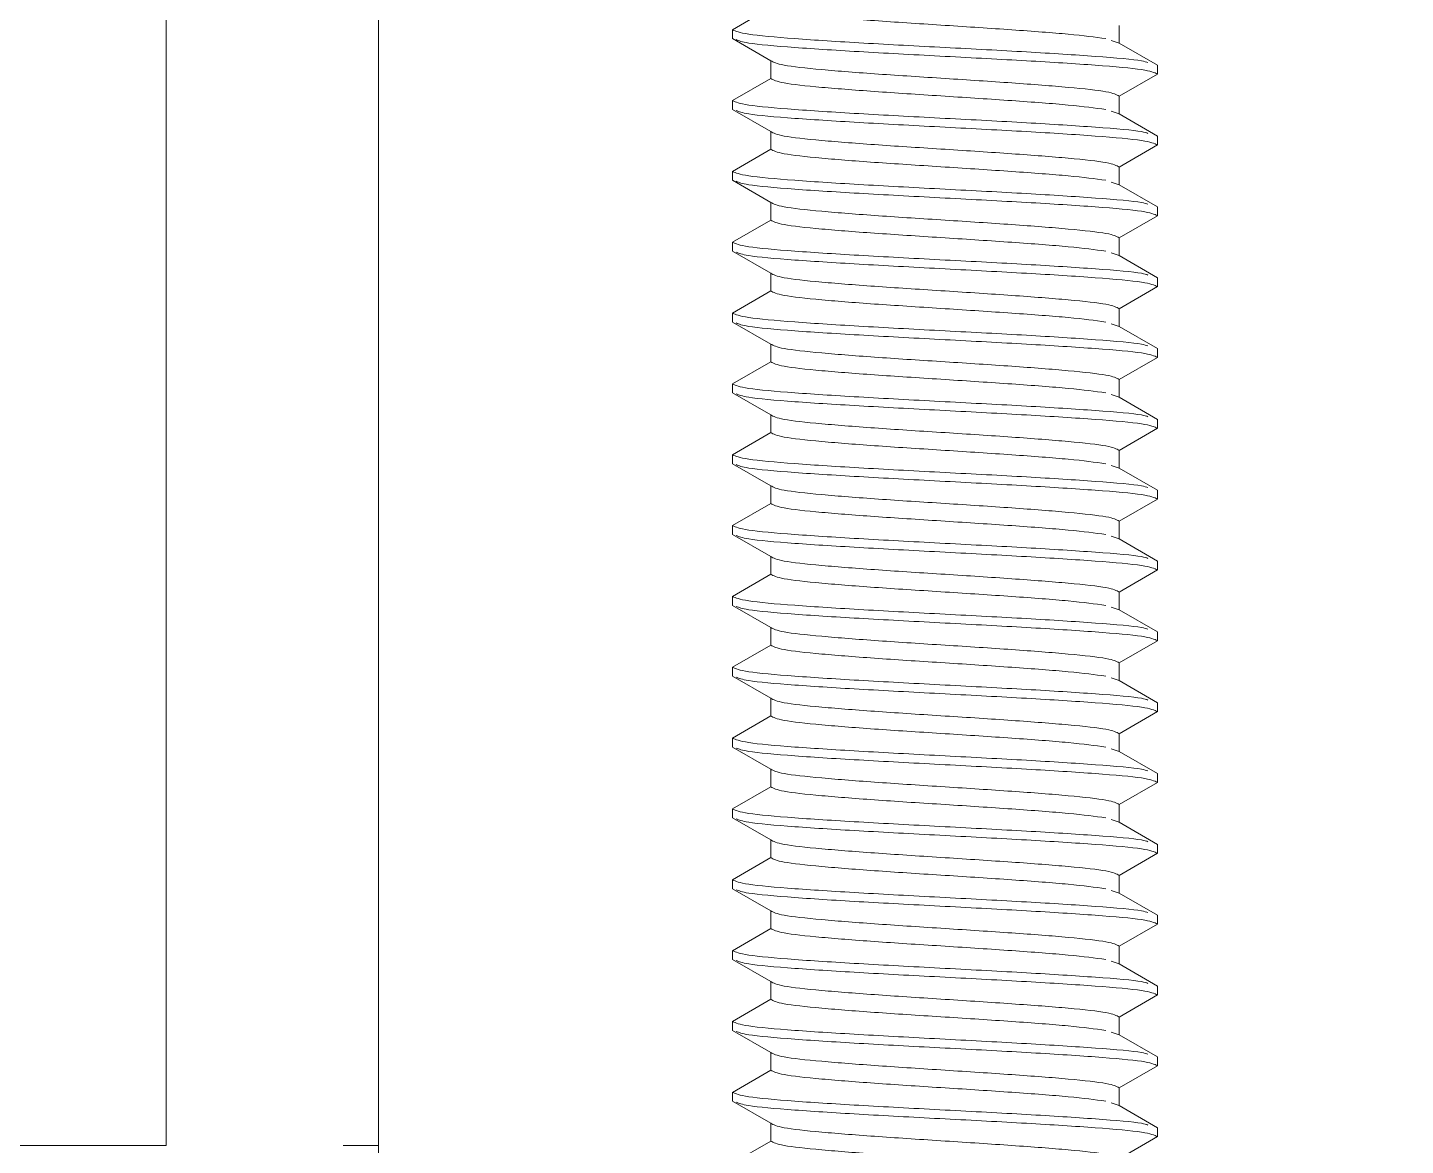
# Model space of a CAD drawing. Header units: millimetres. Extents: x 1498 to 4821, y -76 to 2271.
# Drawn here: x 1842.64 to 1862.09, y 1067.01 to 1082.79 of the extents above; entities that cross this region are included whole.
import ezdxf

# ---------------------------------------------------------------- set-up
doc = ezdxf.new("R2010")
doc.units = ezdxf.units.MM

msp = doc.modelspace()

# ---------------------------------------------------------------- hatches: boundary and pattern name
at = {"lineweight": 18}
h = msp.add_hatch(dxfattribs=at)
h.set_pattern_fill('ANSI38', color=256, scale=16, style=0)
h.set_pattern_definition([(45, (1316.545, -939.317), (-35.921, 35.921), []), (135, (1316.545, -939.317), (-107.7631, 35.921), [127, -76.2])])
edge = h.paths.add_edge_path(flags=0)
edge.add_line((1858.05, 1092.818), (1858.05, 1092.568))
edge.add_line((1858.05, 1092.568), (1858.591, 1092.255))
edge.add_line((1858.591, 1092.255), (1858.591, 1092.13))
edge.add_line((1858.591, 1092.13), (1858.05, 1091.818))
edge.add_line((1858.05, 1091.818), (1858.05, 1091.568))
edge.add_line((1858.05, 1091.568), (1858.591, 1091.255))
edge.add_line((1858.591, 1091.255), (1858.591, 1091.13))
edge.add_line((1858.591, 1091.13), (1858.05, 1090.818))
edge.add_line((1858.05, 1090.818), (1858.05, 1090.568))
edge.add_line((1858.05, 1090.568), (1858.591, 1090.255))
edge.add_line((1858.591, 1090.255), (1858.591, 1090.13))
edge.add_line((1858.591, 1090.13), (1858.05, 1089.818))
edge.add_line((1858.05, 1089.818), (1858.05, 1089.568))
edge.add_line((1858.05, 1089.568), (1858.591, 1089.255))
edge.add_line((1858.591, 1089.255), (1858.591, 1089.13))
edge.add_line((1858.591, 1089.13), (1858.05, 1088.818))
edge.add_line((1858.05, 1088.818), (1858.05, 1088.568))
edge.add_line((1858.05, 1088.568), (1858.591, 1088.255))
edge.add_line((1858.591, 1088.255), (1858.591, 1088.13))
edge.add_line((1858.591, 1088.13), (1858.05, 1087.818))
edge.add_line((1858.05, 1087.818), (1858.05, 1087.568))
edge.add_line((1858.05, 1087.568), (1858.591, 1087.255))
edge.add_line((1858.591, 1087.255), (1858.591, 1087.13))
edge.add_line((1858.591, 1087.13), (1858.05, 1086.818))
edge.add_line((1858.05, 1086.818), (1858.05, 1086.568))
edge.add_line((1858.05, 1086.568), (1858.591, 1086.255))
edge.add_line((1858.591, 1086.255), (1858.591, 1086.13))
edge.add_line((1858.591, 1086.13), (1858.05, 1085.818))
edge.add_line((1858.05, 1085.818), (1858.05, 1085.568))
edge.add_line((1858.05, 1085.568), (1858.591, 1085.255))
edge.add_line((1858.591, 1085.255), (1858.591, 1085.13))
edge.add_line((1858.591, 1085.13), (1858.05, 1084.818))
edge.add_line((1858.05, 1084.818), (1858.05, 1084.568))
edge.add_line((1858.05, 1084.568), (1858.591, 1084.255))
edge.add_line((1858.591, 1084.255), (1858.591, 1084.13))
edge.add_line((1858.591, 1084.13), (1858.05, 1083.818))
edge.add_line((1858.05, 1083.818), (1858.05, 1083.568))
edge.add_line((1858.05, 1083.568), (1858.591, 1083.255))
edge.add_line((1858.591, 1083.255), (1858.591, 1083.13))
edge.add_line((1858.591, 1083.13), (1858.05, 1082.818))
edge.add_line((1858.05, 1082.818), (1858.05, 1082.568))
edge.add_line((1858.05, 1082.568), (1858.591, 1082.255))
edge.add_line((1858.591, 1082.255), (1858.591, 1082.13))
edge.add_line((1858.591, 1082.13), (1858.05, 1081.818))
edge.add_line((1858.05, 1081.818), (1858.05, 1081.568))
edge.add_line((1858.05, 1081.568), (1858.591, 1081.255))
edge.add_line((1858.591, 1081.255), (1858.591, 1081.13))
edge.add_line((1858.591, 1081.13), (1858.05, 1080.818))
edge.add_line((1858.05, 1080.818), (1858.05, 1080.568))
edge.add_line((1858.05, 1080.568), (1858.591, 1080.255))
edge.add_line((1858.591, 1080.255), (1858.591, 1080.13))
edge.add_line((1858.591, 1080.13), (1858.05, 1079.818))
edge.add_line((1858.05, 1079.818), (1858.05, 1079.568))
edge.add_line((1858.05, 1079.568), (1858.591, 1079.255))
edge.add_line((1858.591, 1079.255), (1858.591, 1079.13))
edge.add_line((1858.591, 1079.13), (1858.05, 1078.818))
edge.add_line((1858.05, 1078.818), (1858.05, 1078.568))
edge.add_line((1858.05, 1078.568), (1858.591, 1078.255))
edge.add_line((1858.591, 1078.255), (1858.591, 1078.13))
edge.add_line((1858.591, 1078.13), (1858.05, 1077.818))
edge.add_line((1858.05, 1077.818), (1858.05, 1077.568))
edge.add_line((1858.05, 1077.568), (1858.591, 1077.255))
edge.add_line((1858.591, 1077.255), (1858.591, 1077.13))
edge.add_line((1858.591, 1077.13), (1858.05, 1076.818))
edge.add_line((1858.05, 1076.818), (1858.05, 1076.568))
edge.add_line((1858.05, 1076.568), (1858.591, 1076.255))
edge.add_line((1858.591, 1076.255), (1858.591, 1076.13))
edge.add_line((1858.591, 1076.13), (1858.05, 1075.818))
edge.add_line((1858.05, 1075.818), (1858.05, 1075.568))
edge.add_line((1858.05, 1075.568), (1858.591, 1075.255))
edge.add_line((1858.591, 1075.255), (1858.591, 1075.13))
edge.add_line((1858.591, 1075.13), (1858.05, 1074.818))
edge.add_line((1858.05, 1074.818), (1858.05, 1074.568))
edge.add_line((1858.05, 1074.568), (1858.591, 1074.255))
edge.add_line((1858.591, 1074.255), (1858.591, 1074.13))
edge.add_line((1858.591, 1074.13), (1858.05, 1073.818))
edge.add_line((1858.05, 1073.818), (1858.05, 1073.568))
edge.add_line((1858.05, 1073.568), (1858.591, 1073.255))
edge.add_line((1858.591, 1073.255), (1858.591, 1073.13))
edge.add_line((1858.591, 1073.13), (1858.05, 1072.818))
edge.add_line((1858.05, 1072.818), (1858.05, 1072.568))
edge.add_line((1858.05, 1072.568), (1858.591, 1072.255))
edge.add_line((1858.591, 1072.255), (1858.591, 1072.13))
edge.add_line((1858.591, 1072.13), (1858.05, 1071.818))
edge.add_line((1858.05, 1071.818), (1858.05, 1071.568))
edge.add_line((1858.05, 1071.568), (1858.591, 1071.255))
edge.add_line((1858.591, 1071.255), (1858.591, 1071.13))
edge.add_line((1858.591, 1071.13), (1858.05, 1070.818))
edge.add_line((1858.05, 1070.818), (1858.05, 1070.568))
edge.add_line((1858.05, 1070.568), (1858.591, 1070.255))
edge.add_line((1858.591, 1070.255), (1858.591, 1070.13))
edge.add_line((1858.591, 1070.13), (1858.05, 1069.818))
edge.add_line((1858.05, 1069.818), (1858.05, 1069.568))
edge.add_line((1858.05, 1069.568), (1858.591, 1069.255))
edge.add_line((1858.591, 1069.255), (1858.591, 1069.13))
edge.add_line((1858.591, 1069.13), (1858.05, 1068.818))
edge.add_line((1858.05, 1068.818), (1858.05, 1068.568))
edge.add_line((1858.05, 1068.568), (1858.591, 1068.255))
edge.add_line((1858.591, 1068.255), (1858.591, 1068.13))
edge.add_line((1858.591, 1068.13), (1858.05, 1067.818))
edge.add_line((1858.05, 1067.818), (1858.05, 1067.568))
edge.add_line((1858.05, 1067.568), (1858.591, 1067.255))
edge.add_line((1858.591, 1067.255), (1858.591, 1067.13))
edge.add_line((1858.591, 1067.13), (1858.05, 1066.818))
edge.add_line((1858.05, 1066.818), (1858.05, 1066.568))
edge.add_line((1858.05, 1066.568), (1858.591, 1066.255))
edge.add_line((1858.591, 1066.255), (1858.591, 1066.13))
edge.add_line((1858.591, 1066.13), (1858.05, 1065.818))
edge.add_line((1858.05, 1065.818), (1858.05, 1065.568))
edge.add_line((1858.05, 1065.568), (1858.591, 1065.255))
edge.add_line((1858.591, 1065.255), (1858.591, 1065.13))
edge.add_line((1858.591, 1065.13), (1858.05, 1064.818))
edge.add_line((1858.05, 1064.818), (1858.05, 1064.568))
edge.add_line((1858.05, 1064.568), (1858.591, 1064.255))
edge.add_line((1858.591, 1064.255), (1858.591, 1064.13))
edge.add_line((1858.591, 1064.13), (1858.05, 1063.818))
edge.add_line((1858.05, 1063.818), (1858.05, 1063.568))
edge.add_line((1858.05, 1063.568), (1858.591, 1063.255))
edge.add_line((1858.591, 1063.255), (1858.591, 1063.13))
edge.add_line((1858.591, 1063.13), (1858.05, 1062.818))
edge.add_line((1858.05, 1062.818), (1858.05, 1062.568))
edge.add_line((1858.05, 1062.568), (1858.591, 1062.255))
edge.add_line((1858.591, 1062.255), (1858.591, 1062.13))
edge.add_line((1858.591, 1062.13), (1858.05, 1061.818))
edge.add_line((1858.05, 1061.818), (1858.05, 1061.568))
edge.add_line((1858.05, 1061.568), (1858.591, 1061.255))
edge.add_line((1858.591, 1061.255), (1858.591, 1061.13))
edge.add_line((1858.591, 1061.13), (1858.05, 1060.818))
edge.add_line((1858.05, 1060.818), (1858.05, 1060.568))
edge.add_line((1858.05, 1060.568), (1858.591, 1060.255))
edge.add_line((1858.591, 1060.255), (1858.591, 1060.13))
edge.add_line((1858.591, 1060.13), (1858.05, 1059.818))
edge.add_line((1858.05, 1059.818), (1858.05, 1059.568))
edge.add_line((1858.05, 1059.568), (1858.591, 1059.255))
edge.add_line((1858.591, 1059.255), (1858.591, 1059.13))
edge.add_line((1858.591, 1059.13), (1858.05, 1058.818))
edge.add_line((1858.05, 1058.818), (1858.05, 1058.568))
edge.add_line((1858.05, 1058.568), (1858.591, 1058.255))
edge.add_line((1858.591, 1058.255), (1858.591, 1058.13))
edge.add_line((1858.591, 1058.13), (1858.05, 1057.818))
edge.add_line((1858.05, 1057.818), (1858.05, 1057.568))
edge.add_line((1858.05, 1057.568), (1858.591, 1057.255))
edge.add_line((1858.591, 1057.255), (1858.591, 1057.005))
edge.add_line((1858.591, 1057.005), (1863.591, 1057.005))
edge.add_line((1863.591, 1057.005), (1863.591, 1122.005))
edge.add_line((1863.591, 1122.005), (1872.091, 1122.005))
edge.add_line((1872.091, 1122.005), (1872.091, 1132.005))
edge.add_arc((1880.591, 1132.005), 8.5, 90, 180, ccw=False)
edge.add_line((1880.591, 1140.505), (2050.591, 1140.505))
edge.add_arc((2050.591, 1132.005), 8.5, 0, 90, ccw=False)
edge.add_line((2059.091, 1132.005), (2059.091, 1127.005))
edge.add_line((2059.091, 1127.005), (2092.091, 1127.005))
edge.add_line((2092.091, 1127.005), (2092.091, 1132.005))
edge.add_arc((2050.591, 1132.005), 41.5, 0, 90)
edge.add_line((2050.591, 1173.505), (1880.591, 1173.505))
edge.add_arc((1880.591, 1132.005), 41.5, 90, 142.6807)
edge.add_line((1847.588, 1157.165), (1795.128, 1145.27))
edge.add_line((1795.128, 1145.27), (1795.128, 1137.005))
edge.add_line((1795.128, 1137.005), (1785.591, 1137.005))
edge.add_line((1785.591, 1137.005), (1785.591, 1129.005))
edge.add_line((1785.591, 1129.005), (1839.091, 1129.005))
edge.add_line((1839.091, 1129.005), (1839.091, 1122.005))
edge.add_line((1839.091, 1122.005), (1847.591, 1122.005))
edge.add_line((1847.591, 1122.005), (1847.591, 1057.005))
edge.add_line((1847.591, 1057.005), (1852.591, 1057.005))
edge.add_line((1852.591, 1057.005), (1852.591, 1057.755))
edge.add_line((1852.591, 1057.755), (1853.132, 1058.068))
edge.add_line((1853.132, 1058.068), (1853.132, 1058.318))
edge.add_line((1853.132, 1058.318), (1852.591, 1058.63))
edge.add_line((1852.591, 1058.63), (1852.591, 1058.755))
edge.add_line((1852.591, 1058.755), (1853.132, 1059.068))
edge.add_line((1853.132, 1059.068), (1853.132, 1059.318))
edge.add_line((1853.132, 1059.318), (1852.591, 1059.63))
edge.add_line((1852.591, 1059.63), (1852.591, 1059.755))
edge.add_line((1852.591, 1059.755), (1853.132, 1060.068))
edge.add_line((1853.132, 1060.068), (1853.132, 1060.318))
edge.add_line((1853.132, 1060.318), (1852.591, 1060.63))
edge.add_line((1852.591, 1060.63), (1852.591, 1060.755))
edge.add_line((1852.591, 1060.755), (1853.132, 1061.068))
edge.add_line((1853.132, 1061.068), (1853.132, 1061.318))
edge.add_line((1853.132, 1061.318), (1852.591, 1061.63))
edge.add_line((1852.591, 1061.63), (1852.591, 1061.755))
edge.add_line((1852.591, 1061.755), (1853.132, 1062.068))
edge.add_line((1853.132, 1062.068), (1853.132, 1062.318))
edge.add_line((1853.132, 1062.318), (1852.591, 1062.63))
edge.add_line((1852.591, 1062.63), (1852.591, 1062.755))
edge.add_line((1852.591, 1062.755), (1853.132, 1063.068))
edge.add_line((1853.132, 1063.068), (1853.132, 1063.318))
edge.add_line((1853.132, 1063.318), (1852.591, 1063.63))
edge.add_line((1852.591, 1063.63), (1852.591, 1063.755))
edge.add_line((1852.591, 1063.755), (1853.132, 1064.068))
edge.add_line((1853.132, 1064.068), (1853.132, 1064.318))
edge.add_line((1853.132, 1064.318), (1852.591, 1064.63))
edge.add_line((1852.591, 1064.63), (1852.591, 1064.755))
edge.add_line((1852.591, 1064.755), (1853.132, 1065.068))
edge.add_line((1853.132, 1065.068), (1853.132, 1065.318))
edge.add_line((1853.132, 1065.318), (1852.591, 1065.63))
edge.add_line((1852.591, 1065.63), (1852.591, 1065.755))
edge.add_line((1852.591, 1065.755), (1853.132, 1066.068))
edge.add_line((1853.132, 1066.068), (1853.132, 1066.318))
edge.add_line((1853.132, 1066.318), (1852.591, 1066.63))
edge.add_line((1852.591, 1066.63), (1852.591, 1066.755))
edge.add_line((1852.591, 1066.755), (1853.132, 1067.068))
edge.add_line((1853.132, 1067.068), (1853.132, 1067.318))
edge.add_line((1853.132, 1067.318), (1852.591, 1067.63))
edge.add_line((1852.591, 1067.63), (1852.591, 1067.755))
edge.add_line((1852.591, 1067.755), (1853.132, 1068.068))
edge.add_line((1853.132, 1068.068), (1853.132, 1068.318))
edge.add_line((1853.132, 1068.318), (1852.591, 1068.63))
edge.add_line((1852.591, 1068.63), (1852.591, 1068.755))
edge.add_line((1852.591, 1068.755), (1853.132, 1069.068))
edge.add_line((1853.132, 1069.068), (1853.132, 1069.318))
edge.add_line((1853.132, 1069.318), (1852.591, 1069.63))
edge.add_line((1852.591, 1069.63), (1852.591, 1069.755))
edge.add_line((1852.591, 1069.755), (1853.132, 1070.068))
edge.add_line((1853.132, 1070.068), (1853.132, 1070.318))
edge.add_line((1853.132, 1070.318), (1852.591, 1070.63))
edge.add_line((1852.591, 1070.63), (1852.591, 1070.755))
edge.add_line((1852.591, 1070.755), (1853.132, 1071.068))
edge.add_line((1853.132, 1071.068), (1853.132, 1071.318))
edge.add_line((1853.132, 1071.318), (1852.591, 1071.63))
edge.add_line((1852.591, 1071.63), (1852.591, 1071.755))
edge.add_line((1852.591, 1071.755), (1853.132, 1072.068))
edge.add_line((1853.132, 1072.068), (1853.132, 1072.318))
edge.add_line((1853.132, 1072.318), (1852.591, 1072.63))
edge.add_line((1852.591, 1072.63), (1852.591, 1072.755))
edge.add_line((1852.591, 1072.755), (1853.132, 1073.068))
edge.add_line((1853.132, 1073.068), (1853.132, 1073.318))
edge.add_line((1853.132, 1073.318), (1852.591, 1073.63))
edge.add_line((1852.591, 1073.63), (1852.591, 1073.755))
edge.add_line((1852.591, 1073.755), (1853.132, 1074.068))
edge.add_line((1853.132, 1074.068), (1853.132, 1074.318))
edge.add_line((1853.132, 1074.318), (1852.591, 1074.63))
edge.add_line((1852.591, 1074.63), (1852.591, 1074.755))
edge.add_line((1852.591, 1074.755), (1853.132, 1075.068))
edge.add_line((1853.132, 1075.068), (1853.132, 1075.318))
edge.add_line((1853.132, 1075.318), (1852.591, 1075.63))
edge.add_line((1852.591, 1075.63), (1852.591, 1075.755))
edge.add_line((1852.591, 1075.755), (1853.132, 1076.068))
edge.add_line((1853.132, 1076.068), (1853.132, 1076.318))
edge.add_line((1853.132, 1076.318), (1852.591, 1076.63))
edge.add_line((1852.591, 1076.63), (1852.591, 1076.755))
edge.add_line((1852.591, 1076.755), (1853.132, 1077.068))
edge.add_line((1853.132, 1077.068), (1853.132, 1077.318))
edge.add_line((1853.132, 1077.318), (1852.591, 1077.63))
edge.add_line((1852.591, 1077.63), (1852.591, 1077.755))
edge.add_line((1852.591, 1077.755), (1853.132, 1078.068))
edge.add_line((1853.132, 1078.068), (1853.132, 1078.318))
edge.add_line((1853.132, 1078.318), (1852.591, 1078.63))
edge.add_line((1852.591, 1078.63), (1852.591, 1078.755))
edge.add_line((1852.591, 1078.755), (1853.132, 1079.068))
edge.add_line((1853.132, 1079.068), (1853.132, 1079.318))
edge.add_line((1853.132, 1079.318), (1852.591, 1079.63))
edge.add_line((1852.591, 1079.63), (1852.591, 1079.755))
edge.add_line((1852.591, 1079.755), (1853.132, 1080.068))
edge.add_line((1853.132, 1080.068), (1853.132, 1080.318))
edge.add_line((1853.132, 1080.318), (1852.591, 1080.63))
edge.add_line((1852.591, 1080.63), (1852.591, 1080.755))
edge.add_line((1852.591, 1080.755), (1853.132, 1081.068))
edge.add_line((1853.132, 1081.068), (1853.132, 1081.318))
edge.add_line((1853.132, 1081.318), (1852.591, 1081.63))
edge.add_line((1852.591, 1081.63), (1852.591, 1081.755))
edge.add_line((1852.591, 1081.755), (1853.132, 1082.068))
edge.add_line((1853.132, 1082.068), (1853.132, 1082.318))
edge.add_line((1853.132, 1082.318), (1852.591, 1082.63))
edge.add_line((1852.591, 1082.63), (1852.591, 1082.755))
edge.add_line((1852.591, 1082.755), (1853.132, 1083.068))
edge.add_line((1853.132, 1083.068), (1853.132, 1083.318))
edge.add_line((1853.132, 1083.318), (1852.591, 1083.63))
edge.add_line((1852.591, 1083.63), (1852.591, 1083.755))
edge.add_line((1852.591, 1083.755), (1853.132, 1084.068))
edge.add_line((1853.132, 1084.068), (1853.132, 1084.318))
edge.add_line((1853.132, 1084.318), (1852.591, 1084.63))
edge.add_line((1852.591, 1084.63), (1852.591, 1084.755))
edge.add_line((1852.591, 1084.755), (1853.132, 1085.068))
edge.add_line((1853.132, 1085.068), (1853.132, 1085.318))
edge.add_line((1853.132, 1085.318), (1852.591, 1085.63))
edge.add_line((1852.591, 1085.63), (1852.591, 1085.755))
edge.add_line((1852.591, 1085.755), (1853.132, 1086.068))
edge.add_line((1853.132, 1086.068), (1853.132, 1086.318))
edge.add_line((1853.132, 1086.318), (1852.591, 1086.63))
edge.add_line((1852.591, 1086.63), (1852.591, 1086.755))
edge.add_line((1852.591, 1086.755), (1853.132, 1087.068))
edge.add_line((1853.132, 1087.068), (1853.132, 1087.318))
edge.add_line((1853.132, 1087.318), (1852.591, 1087.63))
edge.add_line((1852.591, 1087.63), (1852.591, 1087.755))
edge.add_line((1852.591, 1087.755), (1853.132, 1088.068))
edge.add_line((1853.132, 1088.068), (1853.132, 1088.318))
edge.add_line((1853.132, 1088.318), (1852.591, 1088.63))
edge.add_line((1852.591, 1088.63), (1852.591, 1088.755))
edge.add_line((1852.591, 1088.755), (1853.132, 1089.068))
edge.add_line((1853.132, 1089.068), (1853.132, 1089.318))
edge.add_line((1853.132, 1089.318), (1852.591, 1089.63))
edge.add_line((1852.591, 1089.63), (1852.591, 1089.755))
edge.add_line((1852.591, 1089.755), (1853.132, 1090.068))
edge.add_line((1853.132, 1090.068), (1853.132, 1090.318))
edge.add_line((1853.132, 1090.318), (1852.591, 1090.63))
edge.add_line((1852.591, 1090.63), (1852.591, 1090.755))
edge.add_line((1852.591, 1090.755), (1853.132, 1091.068))
edge.add_line((1853.132, 1091.068), (1853.132, 1091.318))
edge.add_line((1853.132, 1091.318), (1852.591, 1091.63))
edge.add_line((1852.591, 1091.63), (1852.591, 1091.755))
edge.add_line((1852.591, 1091.755), (1853.132, 1092.068))
edge.add_line((1853.132, 1092.068), (1853.132, 1092.318))
edge.add_line((1853.132, 1092.318), (1852.591, 1092.63))
edge.add_line((1852.591, 1092.63), (1852.591, 1092.755))
edge.add_line((1852.591, 1092.755), (1853.132, 1093.068))
edge.add_line((1853.132, 1093.068), (1853.132, 1093.318))
edge.add_line((1853.132, 1093.318), (1852.591, 1093.63))
edge.add_line((1852.591, 1093.63), (1852.591, 1097.005))
edge.add_line((1852.591, 1097.005), (1858.591, 1097.005))
edge.add_line((1858.591, 1097.005), (1858.591, 1093.13))
edge.add_line((1858.591, 1093.13), (1858.05, 1092.818))
h = msp.add_hatch(dxfattribs=at)
h.set_pattern_fill('ANSI31', color=256, scale=16, style=0)
h.set_pattern_definition([(45, (1316.545, -939.317), (-35.921, 35.921), [])])
h.paths.add_polyline_path([(1844.591, 1067.005), (1844.591, 1122.085), (1835.591, 1122.085), (1835.591, 1115.505), (1842.091, 1115.505), (1842.091, 1070.005), (1835.591, 1070.005), (1835.591, 1067.005)], flags=0)

# ---------------------------------------------------------------- linework, layer by layer
for p, q in [((1844.591, 1067.005), (1844.591, 1122.085)), ((1847.591, 1057.005), (1847.591, 1122.005)), ((1853.132, 1083.068), (1852.591, 1082.755)), ((1852.591, 1082.755), (1852.591, 1082.63)), ((1858.05, 1082.568), (1858.05, 1082.818)), ((1852.591, 1082.63), (1853.132, 1082.318)), ((1858.05, 1082.568), (1857.936, 1082.606)), ((1858.591, 1082.255), (1858.05, 1082.568)), ((1853.132, 1082.318), (1853.132, 1082.068)), ((1858.05, 1081.818), (1858.591, 1082.13)), ((1858.591, 1082.13), (1858.591, 1082.255)), ((1853.132, 1082.068), (1852.591, 1081.755)), ((1852.591, 1081.755), (1852.591, 1081.63)), ((1858.05, 1081.568), (1858.05, 1081.818)), ((1852.591, 1081.63), (1853.132, 1081.318)), ((1858.05, 1081.568), (1857.936, 1081.606)), ((1858.591, 1081.255), (1858.05, 1081.568)), ((1853.132, 1081.318), (1853.132, 1081.068)), ((1858.05, 1080.818), (1858.591, 1081.13)), ((1858.591, 1081.13), (1858.591, 1081.255)), ((1853.132, 1081.068), (1852.591, 1080.755)), ((1852.591, 1080.755), (1852.591, 1080.63)), ((1858.05, 1080.568), (1858.05, 1080.818)), ((1852.591, 1080.63), (1853.132, 1080.318)), ((1858.05, 1080.568), (1857.936, 1080.606)), ((1858.591, 1080.255), (1858.05, 1080.568)), ((1853.132, 1080.318), (1853.132, 1080.068)), ((1858.591, 1080.13), (1858.591, 1080.255)), ((1853.132, 1080.068), (1852.591, 1079.755)), ((1858.05, 1079.818), (1858.591, 1080.13)), ((1858.05, 1079.568), (1858.05, 1079.818)), ((1852.591, 1079.755), (1852.591, 1079.63)), ((1852.591, 1079.63), (1853.132, 1079.318)), ((1858.05, 1079.568), (1857.936, 1079.606)), ((1858.591, 1079.255), (1858.05, 1079.568)), ((1853.132, 1079.318), (1853.132, 1079.068)), ((1858.591, 1079.13), (1858.591, 1079.255)), ((1853.132, 1079.068), (1852.591, 1078.755)), ((1858.05, 1078.818), (1858.591, 1079.13)), ((1858.05, 1078.568), (1858.05, 1078.818)), ((1852.591, 1078.755), (1852.591, 1078.63)), ((1852.591, 1078.63), (1853.132, 1078.318)), ((1858.05, 1078.568), (1857.936, 1078.606)), ((1858.591, 1078.255), (1858.05, 1078.568)), ((1853.132, 1078.318), (1853.132, 1078.068)), ((1858.591, 1078.13), (1858.591, 1078.255)), ((1853.132, 1078.068), (1852.591, 1077.755)), ((1858.05, 1077.818), (1858.591, 1078.13)), ((1858.05, 1077.568), (1858.05, 1077.818)), ((1852.591, 1077.755), (1852.591, 1077.63)), ((1852.591, 1077.63), (1853.132, 1077.318)), ((1858.05, 1077.568), (1857.936, 1077.606)), ((1858.591, 1077.255), (1858.05, 1077.568)), ((1853.132, 1077.318), (1853.132, 1077.068)), ((1858.591, 1077.13), (1858.591, 1077.255)), ((1853.132, 1077.068), (1852.591, 1076.755)), ((1858.05, 1076.818), (1858.591, 1077.13)), ((1852.591, 1076.755), (1852.591, 1076.63)), ((1858.05, 1076.568), (1858.05, 1076.818)), ((1852.591, 1076.63), (1853.132, 1076.318)), ((1858.05, 1076.568), (1857.936, 1076.606)), ((1858.591, 1076.255), (1858.05, 1076.568)), ((1853.132, 1076.318), (1853.132, 1076.068)), ((1853.132, 1076.068), (1852.591, 1075.755)), ((1858.05, 1075.818), (1858.591, 1076.13)), ((1858.591, 1076.13), (1858.591, 1076.255)), ((1852.591, 1075.755), (1852.591, 1075.63)), ((1858.05, 1075.568), (1858.05, 1075.818)), ((1852.591, 1075.63), (1853.132, 1075.318)), ((1858.05, 1075.568), (1857.936, 1075.606)), ((1858.591, 1075.255), (1858.05, 1075.568)), ((1853.132, 1075.318), (1853.132, 1075.068)), ((1858.05, 1074.818), (1858.591, 1075.13)), ((1858.591, 1075.13), (1858.591, 1075.255)), ((1853.132, 1075.068), (1852.591, 1074.755)), ((1852.591, 1074.755), (1852.591, 1074.63)), ((1858.05, 1074.568), (1858.05, 1074.818)), ((1852.591, 1074.63), (1853.132, 1074.318)), ((1858.05, 1074.568), (1857.936, 1074.606)), ((1858.591, 1074.255), (1858.05, 1074.568)), ((1853.132, 1074.318), (1853.132, 1074.068)), ((1858.05, 1073.818), (1858.591, 1074.13)), ((1858.591, 1074.13), (1858.591, 1074.255)), ((1853.132, 1074.068), (1852.591, 1073.755)), ((1852.591, 1073.755), (1852.591, 1073.63)), ((1858.05, 1073.568), (1858.05, 1073.818)), ((1852.591, 1073.63), (1853.132, 1073.318)), ((1858.05, 1073.568), (1857.936, 1073.606)), ((1858.591, 1073.255), (1858.05, 1073.568)), ((1853.132, 1073.318), (1853.132, 1073.068)), ((1858.591, 1073.13), (1858.591, 1073.255)), ((1853.132, 1073.068), (1852.591, 1072.755)), ((1858.05, 1072.818), (1858.591, 1073.13)), ((1852.591, 1072.755), (1852.591, 1072.63)), ((1858.05, 1072.568), (1858.05, 1072.818)), ((1852.591, 1072.63), (1853.132, 1072.318)), ((1858.05, 1072.568), (1857.936, 1072.606)), ((1858.591, 1072.255), (1858.05, 1072.568)), ((1853.132, 1072.318), (1853.132, 1072.068)), ((1858.591, 1072.13), (1858.591, 1072.255)), ((1853.132, 1072.068), (1852.591, 1071.755)), ((1858.05, 1071.818), (1858.591, 1072.13)), ((1858.05, 1071.568), (1858.05, 1071.818)), ((1852.591, 1071.755), (1852.591, 1071.63)), ((1852.591, 1071.63), (1853.132, 1071.318)), ((1858.05, 1071.568), (1857.936, 1071.606)), ((1858.591, 1071.255), (1858.05, 1071.568)), ((1853.132, 1071.318), (1853.132, 1071.068)), ((1858.591, 1071.13), (1858.591, 1071.255)), ((1853.132, 1071.068), (1852.591, 1070.755)), ((1858.05, 1070.818), (1858.591, 1071.13)), ((1858.05, 1070.568), (1858.05, 1070.818)), ((1852.591, 1070.755), (1852.591, 1070.63)), ((1852.591, 1070.63), (1853.132, 1070.318)), ((1858.05, 1070.568), (1857.936, 1070.606)), ((1858.591, 1070.255), (1858.05, 1070.568)), ((1853.132, 1070.318), (1853.132, 1070.068)), ((1858.591, 1070.13), (1858.591, 1070.255)), ((1853.132, 1070.068), (1852.591, 1069.755)), ((1858.05, 1069.818), (1858.591, 1070.13)), ((1852.591, 1069.755), (1852.591, 1069.63)), ((1858.05, 1069.568), (1858.05, 1069.818)), ((1852.591, 1069.63), (1853.132, 1069.318)), ((1858.05, 1069.568), (1857.936, 1069.606)), ((1858.591, 1069.255), (1858.05, 1069.568)), ((1853.132, 1069.318), (1853.132, 1069.068)), ((1858.591, 1069.13), (1858.591, 1069.255)), ((1853.132, 1069.068), (1852.591, 1068.755)), ((1858.05, 1068.818), (1858.591, 1069.13)), ((1852.591, 1068.755), (1852.591, 1068.63)), ((1858.05, 1068.568), (1858.05, 1068.818)), ((1852.591, 1068.63), (1853.132, 1068.318)), ((1858.05, 1068.568), (1857.936, 1068.606)), ((1858.591, 1068.255), (1858.05, 1068.568)), ((1853.132, 1068.318), (1853.132, 1068.068)), ((1858.05, 1067.818), (1858.591, 1068.13)), ((1858.591, 1068.13), (1858.591, 1068.255)), ((1853.132, 1068.068), (1852.591, 1067.755)), ((1852.591, 1067.755), (1852.591, 1067.63)), ((1858.05, 1067.568), (1858.05, 1067.818)), ((1852.591, 1067.63), (1853.132, 1067.318)), ((1858.05, 1067.568), (1857.936, 1067.606)), ((1858.591, 1067.255), (1858.05, 1067.568)), ((1853.132, 1067.318), (1853.132, 1067.068)), ((1858.05, 1066.818), (1858.591, 1067.13)), ((1858.591, 1067.13), (1858.591, 1067.255)), ((1844.591, 1067.005), (1835.591, 1067.005)), ((1847.591, 1067.005), (1847.091, 1067.005)), ((1853.132, 1067.068), (1852.591, 1066.755))]:
    msp.add_line(p, q, dxfattribs=at)
for points in [[(1857.863, 1082.63), (1857.706, 1082.651), (1857.391, 1082.693), (1856.552, 1082.755), (1855.593, 1082.818), (1854.624, 1082.88), (1853.812, 1082.943), (1853.243, 1083.005), (1853.169, 1083.047), (1853.132, 1083.068)], [(1858.05, 1081.818), (1858.013, 1081.839), (1857.939, 1081.88), (1857.371, 1081.943), (1856.558, 1082.005), (1855.591, 1082.068), (1854.625, 1082.13), (1853.812, 1082.193), (1853.243, 1082.255), (1853.169, 1082.297), (1853.132, 1082.318)], [(1857.863, 1081.63), (1857.706, 1081.651), (1857.391, 1081.693), (1856.552, 1081.755), (1855.593, 1081.818), (1854.624, 1081.88), (1853.812, 1081.943), (1853.243, 1082.005), (1853.169, 1082.047), (1853.132, 1082.068)], [(1858.05, 1080.818), (1858.013, 1080.839), (1857.939, 1080.88), (1857.371, 1080.943), (1856.558, 1081.005), (1855.591, 1081.068), (1854.625, 1081.13), (1853.812, 1081.193), (1853.243, 1081.255), (1853.169, 1081.297), (1853.132, 1081.318)], [(1857.863, 1080.63), (1857.706, 1080.651), (1857.391, 1080.693), (1856.552, 1080.755), (1855.593, 1080.818), (1854.624, 1080.88), (1853.812, 1080.943), (1853.243, 1081.005), (1853.169, 1081.047), (1853.132, 1081.068)], [(1858.05, 1079.818), (1858.013, 1079.839), (1857.939, 1079.88), (1857.371, 1079.943), (1856.558, 1080.005), (1855.591, 1080.068), (1854.625, 1080.13), (1853.812, 1080.193), (1853.243, 1080.255), (1853.169, 1080.297), (1853.132, 1080.318)], [(1857.863, 1079.63), (1857.706, 1079.651), (1857.391, 1079.693), (1856.552, 1079.755), (1855.593, 1079.818), (1854.624, 1079.88), (1853.812, 1079.943), (1853.243, 1080.005), (1853.169, 1080.047), (1853.132, 1080.068)], [(1858.05, 1078.818), (1858.013, 1078.839), (1857.939, 1078.88), (1857.371, 1078.943), (1856.558, 1079.005), (1855.591, 1079.068), (1854.625, 1079.13), (1853.812, 1079.193), (1853.243, 1079.255), (1853.169, 1079.297), (1853.132, 1079.318)], [(1857.863, 1078.63), (1857.706, 1078.651), (1857.391, 1078.693), (1856.552, 1078.755), (1855.593, 1078.818), (1854.624, 1078.88), (1853.812, 1078.943), (1853.243, 1079.005), (1853.169, 1079.047), (1853.132, 1079.068)], [(1858.05, 1077.818), (1858.013, 1077.839), (1857.939, 1077.88), (1857.371, 1077.943), (1856.558, 1078.005), (1855.591, 1078.068), (1854.625, 1078.13), (1853.812, 1078.193), (1853.243, 1078.255), (1853.169, 1078.297), (1853.132, 1078.318)], [(1857.863, 1077.63), (1857.706, 1077.651), (1857.391, 1077.693), (1856.552, 1077.755), (1855.593, 1077.818), (1854.624, 1077.88), (1853.812, 1077.943), (1853.243, 1078.005), (1853.169, 1078.047), (1853.132, 1078.068)], [(1858.05, 1076.818), (1858.013, 1076.839), (1857.939, 1076.88), (1857.371, 1076.943), (1856.558, 1077.005), (1855.591, 1077.068), (1854.625, 1077.13), (1853.812, 1077.193), (1853.243, 1077.255), (1853.169, 1077.297), (1853.132, 1077.318)], [(1857.863, 1076.63), (1857.706, 1076.651), (1857.391, 1076.693), (1856.552, 1076.755), (1855.593, 1076.818), (1854.624, 1076.88), (1853.812, 1076.943), (1853.243, 1077.005), (1853.169, 1077.047), (1853.132, 1077.068)], [(1858.05, 1075.818), (1858.013, 1075.839), (1857.939, 1075.88), (1857.371, 1075.943), (1856.558, 1076.005), (1855.591, 1076.068), (1854.625, 1076.13), (1853.812, 1076.193), (1853.243, 1076.255), (1853.169, 1076.297), (1853.132, 1076.318)], [(1857.863, 1075.63), (1857.706, 1075.651), (1857.391, 1075.693), (1856.552, 1075.755), (1855.593, 1075.818), (1854.624, 1075.88), (1853.812, 1075.943), (1853.243, 1076.005), (1853.169, 1076.047), (1853.132, 1076.068)], [(1858.05, 1074.818), (1858.013, 1074.839), (1857.939, 1074.88), (1857.371, 1074.943), (1856.558, 1075.005), (1855.591, 1075.068), (1854.625, 1075.13), (1853.812, 1075.193), (1853.243, 1075.255), (1853.169, 1075.297), (1853.132, 1075.318)], [(1857.863, 1074.63), (1857.706, 1074.651), (1857.391, 1074.693), (1856.552, 1074.755), (1855.593, 1074.818), (1854.624, 1074.88), (1853.812, 1074.943), (1853.243, 1075.005), (1853.169, 1075.047), (1853.132, 1075.068)], [(1858.05, 1073.818), (1858.013, 1073.839), (1857.939, 1073.88), (1857.371, 1073.943), (1856.558, 1074.005), (1855.591, 1074.068), (1854.625, 1074.13), (1853.812, 1074.193), (1853.243, 1074.255), (1853.169, 1074.297), (1853.132, 1074.318)], [(1857.863, 1073.63), (1857.706, 1073.651), (1857.391, 1073.693), (1856.552, 1073.755), (1855.593, 1073.818), (1854.624, 1073.88), (1853.812, 1073.943), (1853.243, 1074.005), (1853.169, 1074.047), (1853.132, 1074.068)], [(1858.05, 1072.818), (1858.013, 1072.839), (1857.939, 1072.88), (1857.371, 1072.943), (1856.558, 1073.005), (1855.591, 1073.068), (1854.625, 1073.13), (1853.812, 1073.193), (1853.243, 1073.255), (1853.169, 1073.297), (1853.132, 1073.318)], [(1857.863, 1072.63), (1857.706, 1072.651), (1857.391, 1072.693), (1856.552, 1072.755), (1855.593, 1072.818), (1854.624, 1072.88), (1853.812, 1072.943), (1853.243, 1073.005), (1853.169, 1073.047), (1853.132, 1073.068)], [(1858.05, 1071.818), (1858.013, 1071.839), (1857.939, 1071.88), (1857.371, 1071.943), (1856.558, 1072.005), (1855.591, 1072.068), (1854.625, 1072.13), (1853.812, 1072.193), (1853.243, 1072.255), (1853.169, 1072.297), (1853.132, 1072.318)], [(1857.863, 1071.63), (1857.706, 1071.651), (1857.391, 1071.693), (1856.552, 1071.755), (1855.593, 1071.818), (1854.624, 1071.88), (1853.812, 1071.943), (1853.243, 1072.005), (1853.169, 1072.047), (1853.132, 1072.068)], [(1858.05, 1070.818), (1858.013, 1070.839), (1857.939, 1070.88), (1857.371, 1070.943), (1856.558, 1071.005), (1855.591, 1071.068), (1854.625, 1071.13), (1853.812, 1071.193), (1853.243, 1071.255), (1853.169, 1071.297), (1853.132, 1071.318)], [(1857.863, 1070.63), (1857.706, 1070.651), (1857.391, 1070.693), (1856.552, 1070.755), (1855.593, 1070.818), (1854.624, 1070.88), (1853.812, 1070.943), (1853.243, 1071.005), (1853.169, 1071.047), (1853.132, 1071.068)], [(1858.05, 1069.818), (1858.013, 1069.839), (1857.939, 1069.88), (1857.371, 1069.943), (1856.558, 1070.005), (1855.591, 1070.068), (1854.625, 1070.13), (1853.812, 1070.193), (1853.243, 1070.255), (1853.169, 1070.297), (1853.132, 1070.318)], [(1857.863, 1069.63), (1857.706, 1069.651), (1857.391, 1069.693), (1856.552, 1069.755), (1855.593, 1069.818), (1854.624, 1069.88), (1853.812, 1069.943), (1853.243, 1070.005), (1853.169, 1070.047), (1853.132, 1070.068)], [(1858.05, 1068.818), (1858.013, 1068.839), (1857.939, 1068.88), (1857.371, 1068.943), (1856.558, 1069.005), (1855.591, 1069.068), (1854.625, 1069.13), (1853.812, 1069.193), (1853.243, 1069.255), (1853.169, 1069.297), (1853.132, 1069.318)], [(1857.863, 1068.63), (1857.706, 1068.651), (1857.391, 1068.693), (1856.552, 1068.755), (1855.593, 1068.818), (1854.624, 1068.88), (1853.812, 1068.943), (1853.243, 1069.005), (1853.169, 1069.047), (1853.132, 1069.068)], [(1858.05, 1067.818), (1858.013, 1067.839), (1857.939, 1067.88), (1857.371, 1067.943), (1856.558, 1068.005), (1855.591, 1068.068), (1854.625, 1068.13), (1853.812, 1068.193), (1853.243, 1068.255), (1853.169, 1068.297), (1853.132, 1068.318)], [(1857.863, 1067.63), (1857.706, 1067.651), (1857.391, 1067.693), (1856.552, 1067.755), (1855.593, 1067.818), (1854.624, 1067.88), (1853.812, 1067.943), (1853.243, 1068.005), (1853.169, 1068.047), (1853.132, 1068.068)], [(1858.05, 1066.818), (1858.013, 1066.839), (1857.939, 1066.88), (1857.371, 1066.943), (1856.558, 1067.005), (1855.591, 1067.068), (1854.625, 1067.13), (1853.812, 1067.193), (1853.243, 1067.255), (1853.169, 1067.297), (1853.132, 1067.318)], [(1857.863, 1066.63), (1857.706, 1066.651), (1857.391, 1066.693), (1856.552, 1066.755), (1855.593, 1066.818), (1854.624, 1066.88), (1853.812, 1066.943), (1853.243, 1067.005), (1853.169, 1067.047), (1853.132, 1067.068)]]:
    msp.add_open_spline(points, degree=3, dxfattribs=at)
for points, knots in [([(1858.456, 1082.292), (1858.433, 1082.301), (1858.352, 1082.33), (1857.751, 1082.38), (1856.774, 1082.443), (1855.59, 1082.505), (1854.412, 1082.568), (1853.42, 1082.63), (1852.727, 1082.693), (1852.636, 1082.735), (1852.591, 1082.755)], [0, 0, 0, 0, 0.055204, 0.190175, 0.325146, 0.460117, 0.595087, 0.730058, 0.865029, 1, 1, 1, 1]), ([(1858.591, 1082.13), (1858.546, 1082.151), (1858.456, 1082.193), (1857.762, 1082.255), (1856.77, 1082.318), (1855.591, 1082.38), (1854.411, 1082.443), (1853.424, 1082.505), (1852.767, 1082.563), (1852.681, 1082.6), (1852.643, 1082.616)], [0, 0, 0, 0, 0.128662, 0.257325, 0.385987, 0.514649, 0.643312, 0.771974, 0.900637, 1, 1, 1, 1]), ([(1858.456, 1081.292), (1858.433, 1081.301), (1858.352, 1081.33), (1857.751, 1081.38), (1856.774, 1081.443), (1855.59, 1081.505), (1854.412, 1081.568), (1853.42, 1081.63), (1852.727, 1081.693), (1852.636, 1081.735), (1852.591, 1081.755)], [0, 0, 0, 0, 0.055204, 0.190175, 0.325146, 0.460117, 0.595087, 0.730058, 0.865029, 1, 1, 1, 1]), ([(1858.591, 1081.13), (1858.546, 1081.151), (1858.456, 1081.193), (1857.762, 1081.255), (1856.77, 1081.318), (1855.591, 1081.38), (1854.411, 1081.443), (1853.424, 1081.505), (1852.767, 1081.563), (1852.681, 1081.6), (1852.643, 1081.616)], [0, 0, 0, 0, 0.128662, 0.257325, 0.385987, 0.514649, 0.643312, 0.771974, 0.900637, 1, 1, 1, 1]), ([(1858.456, 1080.292), (1858.433, 1080.301), (1858.352, 1080.33), (1857.751, 1080.38), (1856.774, 1080.443), (1855.59, 1080.505), (1854.412, 1080.568), (1853.42, 1080.63), (1852.727, 1080.693), (1852.636, 1080.735), (1852.591, 1080.755)], [0, 0, 0, 0, 0.055204, 0.190175, 0.325146, 0.460117, 0.595087, 0.730058, 0.865029, 1, 1, 1, 1]), ([(1858.591, 1080.13), (1858.546, 1080.151), (1858.456, 1080.193), (1857.762, 1080.255), (1856.77, 1080.318), (1855.591, 1080.38), (1854.411, 1080.443), (1853.424, 1080.505), (1852.767, 1080.563), (1852.681, 1080.6), (1852.643, 1080.616)], [0, 0, 0, 0, 0.128662, 0.257325, 0.385987, 0.514649, 0.643312, 0.771974, 0.900637, 1, 1, 1, 1]), ([(1858.456, 1079.292), (1858.433, 1079.301), (1858.352, 1079.33), (1857.751, 1079.38), (1856.774, 1079.443), (1855.59, 1079.505), (1854.412, 1079.568), (1853.42, 1079.63), (1852.727, 1079.693), (1852.636, 1079.735), (1852.591, 1079.755)], [0, 0, 0, 0, 0.055204, 0.190175, 0.325146, 0.460117, 0.595087, 0.730058, 0.865029, 1, 1, 1, 1]), ([(1858.591, 1079.13), (1858.546, 1079.151), (1858.456, 1079.193), (1857.762, 1079.255), (1856.77, 1079.318), (1855.591, 1079.38), (1854.411, 1079.443), (1853.424, 1079.505), (1852.767, 1079.563), (1852.681, 1079.6), (1852.643, 1079.616)], [0, 0, 0, 0, 0.128662, 0.257325, 0.385987, 0.514649, 0.643312, 0.771974, 0.900637, 1, 1, 1, 1]), ([(1858.456, 1078.292), (1858.433, 1078.301), (1858.352, 1078.33), (1857.751, 1078.38), (1856.774, 1078.443), (1855.59, 1078.505), (1854.412, 1078.568), (1853.42, 1078.63), (1852.727, 1078.693), (1852.636, 1078.735), (1852.591, 1078.755)], [0, 0, 0, 0, 0.055204, 0.190175, 0.325146, 0.460117, 0.595087, 0.730058, 0.865029, 1, 1, 1, 1]), ([(1858.591, 1078.13), (1858.546, 1078.151), (1858.456, 1078.193), (1857.762, 1078.255), (1856.77, 1078.318), (1855.591, 1078.38), (1854.411, 1078.443), (1853.424, 1078.505), (1852.767, 1078.563), (1852.681, 1078.6), (1852.643, 1078.616)], [0, 0, 0, 0, 0.128662, 0.257325, 0.385987, 0.514649, 0.643312, 0.771974, 0.900637, 1, 1, 1, 1]), ([(1858.456, 1077.292), (1858.433, 1077.301), (1858.352, 1077.33), (1857.751, 1077.38), (1856.774, 1077.443), (1855.59, 1077.505), (1854.412, 1077.568), (1853.42, 1077.63), (1852.727, 1077.693), (1852.636, 1077.735), (1852.591, 1077.755)], [0, 0, 0, 0, 0.055204, 0.190175, 0.325146, 0.460117, 0.595087, 0.730058, 0.865029, 1, 1, 1, 1]), ([(1858.591, 1077.13), (1858.546, 1077.151), (1858.456, 1077.193), (1857.762, 1077.255), (1856.77, 1077.318), (1855.591, 1077.38), (1854.411, 1077.443), (1853.424, 1077.505), (1852.767, 1077.563), (1852.681, 1077.6), (1852.643, 1077.616)], [0, 0, 0, 0, 0.128662, 0.257325, 0.385987, 0.514649, 0.643312, 0.771974, 0.900637, 1, 1, 1, 1]), ([(1858.456, 1076.292), (1858.433, 1076.301), (1858.352, 1076.33), (1857.751, 1076.38), (1856.774, 1076.443), (1855.59, 1076.505), (1854.412, 1076.568), (1853.42, 1076.63), (1852.727, 1076.693), (1852.636, 1076.735), (1852.591, 1076.755)], [0, 0, 0, 0, 0.055204, 0.190175, 0.325146, 0.460117, 0.595087, 0.730058, 0.865029, 1, 1, 1, 1]), ([(1858.591, 1076.13), (1858.546, 1076.151), (1858.456, 1076.193), (1857.762, 1076.255), (1856.77, 1076.318), (1855.591, 1076.38), (1854.411, 1076.443), (1853.424, 1076.505), (1852.767, 1076.563), (1852.681, 1076.6), (1852.643, 1076.616)], [0, 0, 0, 0, 0.128662, 0.257325, 0.385987, 0.514649, 0.643312, 0.771974, 0.900637, 1, 1, 1, 1]), ([(1858.456, 1075.292), (1858.433, 1075.301), (1858.352, 1075.33), (1857.751, 1075.38), (1856.774, 1075.443), (1855.59, 1075.505), (1854.412, 1075.568), (1853.42, 1075.63), (1852.727, 1075.693), (1852.636, 1075.735), (1852.591, 1075.755)], [0, 0, 0, 0, 0.055204, 0.190175, 0.325146, 0.460117, 0.595087, 0.730058, 0.865029, 1, 1, 1, 1]), ([(1858.591, 1075.13), (1858.546, 1075.151), (1858.456, 1075.193), (1857.762, 1075.255), (1856.77, 1075.318), (1855.591, 1075.38), (1854.411, 1075.443), (1853.424, 1075.505), (1852.767, 1075.563), (1852.681, 1075.6), (1852.643, 1075.616)], [0, 0, 0, 0, 0.128662, 0.257325, 0.385987, 0.514649, 0.643312, 0.771974, 0.900637, 1, 1, 1, 1]), ([(1858.456, 1074.292), (1858.433, 1074.301), (1858.352, 1074.33), (1857.751, 1074.38), (1856.774, 1074.443), (1855.59, 1074.505), (1854.412, 1074.568), (1853.42, 1074.63), (1852.727, 1074.693), (1852.636, 1074.735), (1852.591, 1074.755)], [0, 0, 0, 0, 0.055204, 0.190175, 0.325146, 0.460117, 0.595087, 0.730058, 0.865029, 1, 1, 1, 1]), ([(1858.591, 1074.13), (1858.546, 1074.151), (1858.456, 1074.193), (1857.762, 1074.255), (1856.77, 1074.318), (1855.591, 1074.38), (1854.411, 1074.443), (1853.424, 1074.505), (1852.767, 1074.563), (1852.681, 1074.6), (1852.643, 1074.616)], [0, 0, 0, 0, 0.128662, 0.257325, 0.385987, 0.514649, 0.643312, 0.771974, 0.900637, 1, 1, 1, 1]), ([(1858.456, 1073.292), (1858.433, 1073.301), (1858.352, 1073.33), (1857.751, 1073.38), (1856.774, 1073.443), (1855.59, 1073.505), (1854.412, 1073.568), (1853.42, 1073.63), (1852.727, 1073.693), (1852.636, 1073.735), (1852.591, 1073.755)], [0, 0, 0, 0, 0.055204, 0.190175, 0.325146, 0.460117, 0.595087, 0.730058, 0.865029, 1, 1, 1, 1]), ([(1858.591, 1073.13), (1858.546, 1073.151), (1858.456, 1073.193), (1857.762, 1073.255), (1856.77, 1073.318), (1855.591, 1073.38), (1854.411, 1073.443), (1853.424, 1073.505), (1852.767, 1073.563), (1852.681, 1073.6), (1852.643, 1073.616)], [0, 0, 0, 0, 0.128662, 0.257325, 0.385987, 0.514649, 0.643312, 0.771974, 0.900637, 1, 1, 1, 1]), ([(1858.456, 1072.292), (1858.433, 1072.301), (1858.352, 1072.33), (1857.751, 1072.38), (1856.774, 1072.443), (1855.59, 1072.505), (1854.412, 1072.568), (1853.42, 1072.63), (1852.727, 1072.693), (1852.636, 1072.735), (1852.591, 1072.755)], [0, 0, 0, 0, 0.055204, 0.190175, 0.325146, 0.460117, 0.595087, 0.730058, 0.865029, 1, 1, 1, 1]), ([(1858.591, 1072.13), (1858.546, 1072.151), (1858.456, 1072.193), (1857.762, 1072.255), (1856.77, 1072.318), (1855.591, 1072.38), (1854.411, 1072.443), (1853.424, 1072.505), (1852.767, 1072.563), (1852.681, 1072.6), (1852.643, 1072.616)], [0, 0, 0, 0, 0.128662, 0.257325, 0.385987, 0.514649, 0.643312, 0.771974, 0.900637, 1, 1, 1, 1]), ([(1858.456, 1071.292), (1858.433, 1071.301), (1858.352, 1071.33), (1857.751, 1071.38), (1856.774, 1071.443), (1855.59, 1071.505), (1854.412, 1071.568), (1853.42, 1071.63), (1852.727, 1071.693), (1852.636, 1071.735), (1852.591, 1071.755)], [0, 0, 0, 0, 0.055204, 0.190175, 0.325146, 0.460117, 0.595087, 0.730058, 0.865029, 1, 1, 1, 1]), ([(1858.591, 1071.13), (1858.546, 1071.151), (1858.456, 1071.193), (1857.762, 1071.255), (1856.77, 1071.318), (1855.591, 1071.38), (1854.411, 1071.443), (1853.424, 1071.505), (1852.767, 1071.563), (1852.681, 1071.6), (1852.643, 1071.616)], [0, 0, 0, 0, 0.128662, 0.257325, 0.385987, 0.514649, 0.643312, 0.771974, 0.900637, 1, 1, 1, 1]), ([(1858.456, 1070.292), (1858.433, 1070.301), (1858.352, 1070.33), (1857.751, 1070.38), (1856.774, 1070.443), (1855.59, 1070.505), (1854.412, 1070.568), (1853.42, 1070.63), (1852.727, 1070.693), (1852.636, 1070.735), (1852.591, 1070.755)], [0, 0, 0, 0, 0.055204, 0.190175, 0.325146, 0.460117, 0.595087, 0.730058, 0.865029, 1, 1, 1, 1]), ([(1858.591, 1070.13), (1858.546, 1070.151), (1858.456, 1070.193), (1857.762, 1070.255), (1856.77, 1070.318), (1855.591, 1070.38), (1854.411, 1070.443), (1853.424, 1070.505), (1852.767, 1070.563), (1852.681, 1070.6), (1852.643, 1070.616)], [0, 0, 0, 0, 0.128662, 0.257325, 0.385987, 0.514649, 0.643312, 0.771974, 0.900637, 1, 1, 1, 1]), ([(1858.456, 1069.292), (1858.433, 1069.301), (1858.352, 1069.33), (1857.751, 1069.38), (1856.774, 1069.443), (1855.59, 1069.505), (1854.412, 1069.568), (1853.42, 1069.63), (1852.727, 1069.693), (1852.636, 1069.735), (1852.591, 1069.755)], [0, 0, 0, 0, 0.055204, 0.190175, 0.325146, 0.460117, 0.595087, 0.730058, 0.865029, 1, 1, 1, 1]), ([(1858.591, 1069.13), (1858.546, 1069.151), (1858.456, 1069.193), (1857.762, 1069.255), (1856.77, 1069.318), (1855.591, 1069.38), (1854.411, 1069.443), (1853.424, 1069.505), (1852.767, 1069.563), (1852.681, 1069.6), (1852.643, 1069.616)], [0, 0, 0, 0, 0.128662, 0.257325, 0.385987, 0.514649, 0.643312, 0.771974, 0.900637, 1, 1, 1, 1]), ([(1858.456, 1068.292), (1858.433, 1068.301), (1858.352, 1068.33), (1857.751, 1068.38), (1856.774, 1068.443), (1855.59, 1068.505), (1854.412, 1068.568), (1853.42, 1068.63), (1852.727, 1068.693), (1852.636, 1068.735), (1852.591, 1068.755)], [0, 0, 0, 0, 0.055204, 0.190175, 0.325146, 0.460117, 0.595087, 0.730058, 0.865029, 1, 1, 1, 1]), ([(1858.591, 1068.13), (1858.546, 1068.151), (1858.456, 1068.193), (1857.762, 1068.255), (1856.77, 1068.318), (1855.591, 1068.38), (1854.411, 1068.443), (1853.424, 1068.505), (1852.767, 1068.563), (1852.681, 1068.6), (1852.643, 1068.616)], [0, 0, 0, 0, 0.128662, 0.257325, 0.385987, 0.514649, 0.643312, 0.771974, 0.900637, 1, 1, 1, 1]), ([(1858.456, 1067.292), (1858.433, 1067.301), (1858.352, 1067.33), (1857.751, 1067.38), (1856.774, 1067.443), (1855.59, 1067.505), (1854.412, 1067.568), (1853.42, 1067.63), (1852.727, 1067.693), (1852.636, 1067.735), (1852.591, 1067.755)], [0, 0, 0, 0, 0.055204, 0.190175, 0.325146, 0.460117, 0.595087, 0.730058, 0.865029, 1, 1, 1, 1]), ([(1858.591, 1067.13), (1858.546, 1067.151), (1858.456, 1067.193), (1857.762, 1067.255), (1856.77, 1067.318), (1855.591, 1067.38), (1854.411, 1067.443), (1853.424, 1067.505), (1852.767, 1067.563), (1852.681, 1067.6), (1852.643, 1067.616)], [0, 0, 0, 0, 0.128662, 0.257325, 0.385987, 0.514649, 0.643312, 0.771974, 0.900637, 1, 1, 1, 1])]:
    msp.add_open_spline(points, degree=3, knots=knots, dxfattribs=at)

doc.saveas('drawing.dxf')
